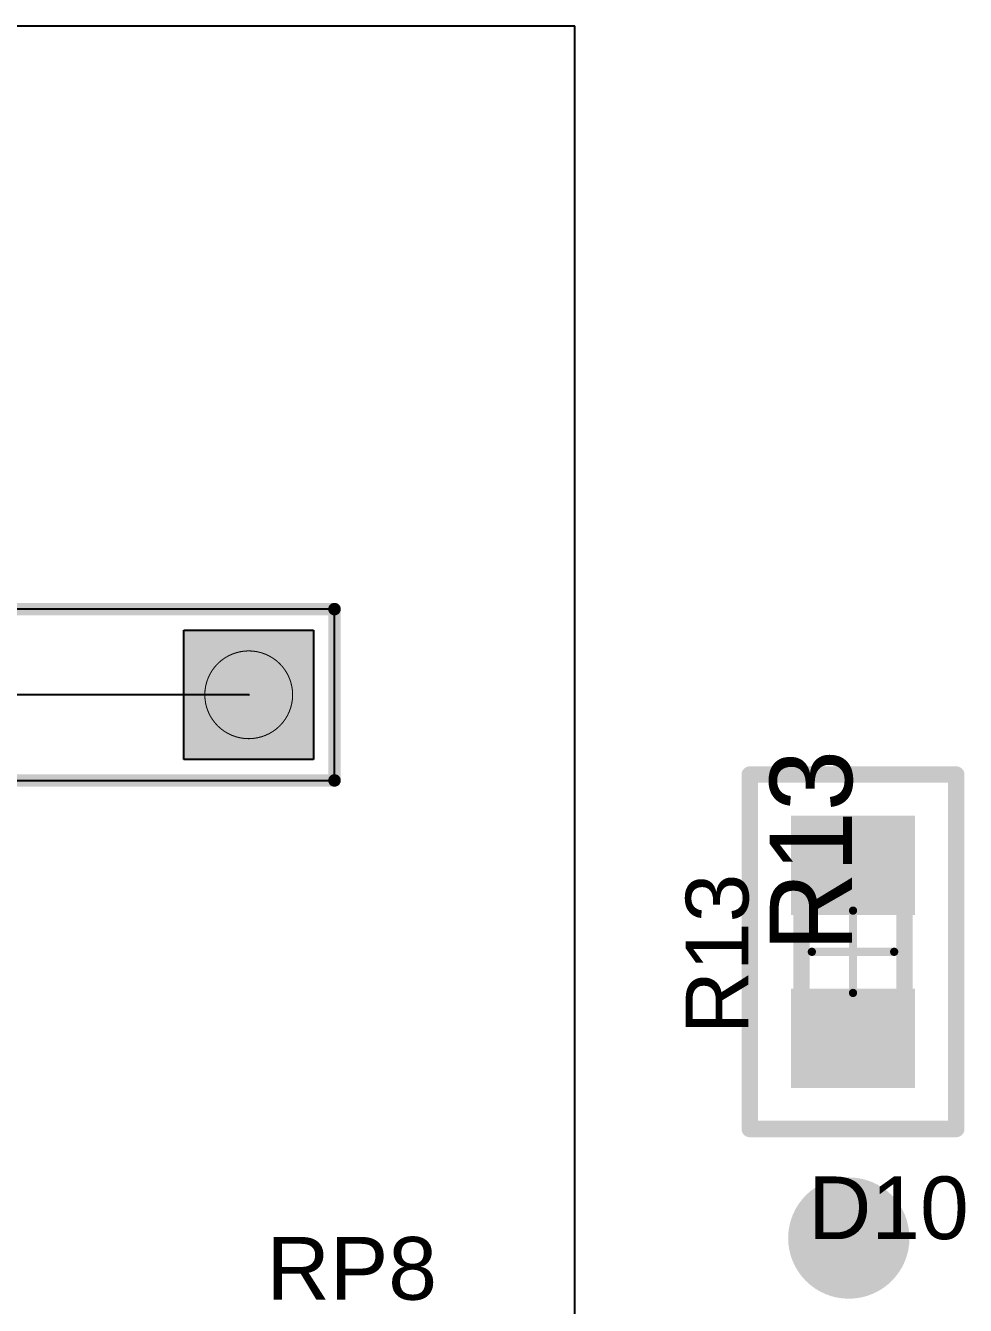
# Model space of a CAD drawing. Header units: millimetres. Extents: x 54 to 247, y 53 to 195.
# Drawn here: x 119.57 to 130.98, y 110.56 to 126.12 of the extents above; entities that cross this region are included whole.
import ezdxf

# ---------------------------------------------------------------- set-up
doc = ezdxf.new("R2010")
doc.units = ezdxf.units.MM
for name, color, linetype in [('BottomSolder', 6, 'Continuous'), ('Mechanical10', 56, 'Continuous'), ('Mechanical11', 56, 'Continuous'), ('Mechanical12', 56, 'Continuous'), ('Mechanical13', 56, 'Continuous'), ('Mechanical14', 56, 'Continuous'), ('Mechanical15', 56, 'Continuous'), ('Mechanical4', 56, 'Continuous'), ('Mechanical5', 56, 'Continuous'), ('Mechanical6', 56, 'Continuous'), ('Mechanical9', 56, 'Continuous'), ('PadHoleLayer', 156, 'Continuous'), ('TopOverlay', 2, 'Continuous'), ('TopPaste', 8, 'Continuous'), ('TopSolder', 216, 'Continuous'), ('ViaHoleLayer', 16, 'Continuous')]:
    doc.layers.add(name, color=color, linetype=linetype)
doc.styles.add('Arial', font='arial.ttf', dxfattribs={"height": 0.2})

# ---------------------------------------------------------------- blocks, each defined once
blk = doc.blocks.new('RES_TUM5_OHM_B_6')
at = {"layer": 'BottomSolder'}
blk.add_hatch(color=6, dxfattribs=at).paths.add_polyline_path([(-0.7874, 0.7874), (0.7874, 0.7874), (0.7874, -0.7874), (-0.7874, -0.7874)])
at = {"layer": 'PadHoleLayer'}
h = blk.add_hatch(color=156, dxfattribs=at)
edge = h.paths.add_edge_path()
edge.add_arc((0, 0), 0.5334, 0, 360)
at = {"layer": 'TopSolder'}
blk.add_hatch(color=216, dxfattribs=at).paths.add_polyline_path([(-0.7874, 0.7874), (0.7874, 0.7874), (0.7874, -0.7874), (-0.7874, -0.7874)])
at = {"layer": 'Mechanical13', "const_width": 0.0254}
blk.add_lwpolyline([(3.302, 0), (0, 0)], dxfattribs=at)
at = {"layer": 'Mechanical13', "const_width": 0.0127}
blk.add_lwpolyline([(-0.00635, 0, 1), (0.00635, 0, 1)], format="xyb", close=True, dxfattribs=at)
at = {"layer": 'Mechanical15'}
for p, q in [((3.048, 1.0414), (-1.0414, 1.0414)), ((-1.0414, 1.0414), (-1.0414, -1.0414)), ((-1.0414, -1.0414), (3.048, -1.0414))]:
    blk.add_line(p, q, dxfattribs=at)
at = {"layer": 'Mechanical15', "const_width": 0.1524}
for points in [[(-1.0414, 1.0414), (-1.0414, -1.0414)], [(3.048, 1.0414), (-1.0414, 1.0414)], [(3.048, -1.0414), (-1.0414, -1.0414)]]:
    blk.add_lwpolyline(points, dxfattribs=at)
at = {"layer": 'Mechanical15', "const_width": 0.0762}
for points in [[(-1.0795, 1.0414, 1), (-1.0033, 1.0414, 1)], [(-1.0795, 1.0414, 1), (-1.0033, 1.0414, 1)], [(-1.0795, -1.0414, 1), (-1.0033, -1.0414, 1)], [(-1.0795, -1.0414, 1), (-1.0033, -1.0414, 1)]]:
    blk.add_lwpolyline(points, format="xyb", close=True, dxfattribs=at)
at = {"layer": 'Mechanical4'}
for p, q in [((-3.9624, 8.128), (-3.9624, -8.128)), ((-3.9624, -8.128), (32.6644, -8.128))]:
    blk.add_line(p, q, dxfattribs=at)
blk = doc.blocks.new('V______CRCW0805__3_IPC_A_270')
at = {"layer": 'TopPaste'}
for points in [[(-1.654, 0.754), (-0.448, 0.754), (-0.448, -0.754), (-1.654, -0.754)], [(0.448, 0.754), (1.654, 0.754), (1.654, -0.754), (0.448, -0.754)]]:
    blk.add_hatch(color=8, dxfattribs=at).paths.add_polyline_path(points)
at = {"layer": 'TopSolder'}
for points in [[(-1.654, 0.754), (-0.448, 0.754), (-0.448, -0.754), (-1.654, -0.754)], [(0.448, 0.754), (1.654, 0.754), (1.654, -0.754), (0.448, -0.754)]]:
    blk.add_hatch(color=216, dxfattribs=at).paths.add_polyline_path(points)
at = {"layer": 'Mechanical10', "const_width": 0.2}
for points in [[(-2.154, 1.254), (2.154, 1.254)], [(-2.154, 1.254), (-2.154, -1.254)], [(2.154, 1.254), (2.154, -1.254)], [(-2.154, -1.254), (2.154, -1.254)]]:
    blk.add_lwpolyline(points, dxfattribs=at)
at = {"layer": 'Mechanical10', "const_width": 0.1}
for points in [[(-2.204, 1.254, 1), (-2.104, 1.254, 1)], [(-2.204, 1.254, 1), (-2.104, 1.254, 1)], [(2.104, 1.254, 1), (2.204, 1.254, 1)], [(2.104, 1.254, 1), (2.204, 1.254, 1)], [(-2.204, -1.254, 1), (-2.104, -1.254, 1)], [(-2.204, -1.254, 1), (-2.104, -1.254, 1)], [(2.104, -1.254, 1), (2.204, -1.254, 1)], [(2.104, -1.254, 1), (2.204, -1.254, 1)]]:
    blk.add_lwpolyline(points, format="xyb", close=True, dxfattribs=at)
at = {"layer": 'Mechanical12', "const_width": 0.2}
for points in [[(-1, 0.625), (1, 0.625)], [(-1, 0.625), (-1, -0.625)], [(1, 0.625), (1, -0.625)], [(-1, -0.625), (1, -0.625)]]:
    blk.add_lwpolyline(points, dxfattribs=at)
at = {"layer": 'Mechanical12', "const_width": 0.1}
for points in [[(-1.05, 0.625, 1), (-0.95, 0.625, 1)], [(-1.05, 0.625, 1), (-0.95, 0.625, 1)], [(0.95, 0.625, 1), (1.05, 0.625, 1)], [(0.95, 0.625, 1), (1.05, 0.625, 1)], [(-1.05, -0.625, 1), (-0.95, -0.625, 1)], [(-1.05, -0.625, 1), (-0.95, -0.625, 1)], [(0.95, -0.625, 1), (1.05, -0.625, 1)], [(0.95, -0.625, 1), (1.05, -0.625, 1)]]:
    blk.add_lwpolyline(points, format="xyb", close=True, dxfattribs=at)
at = {"layer": 'Mechanical15'}
for points, const_width in [([(-2.154, 1.254), (2.154, 1.254)], 0.2), ([(-2.154, 1.254), (-2.154, -1.254)], 0.2), ([(2.154, 1.254), (2.154, -1.254)], 0.2), ([(0, 0.5), (0, -0.5)], 0.1), ([(-0.5, 0), (0.5, 0)], 0.1), ([(-2.154, -1.254), (2.154, -1.254)], 0.2)]:
    blk.add_lwpolyline(points, dxfattribs=dict(at, const_width=const_width))
for points, const_width in [([(-2.204, 1.254, 1), (-2.104, 1.254, 1)], 0.1), ([(-2.204, 1.254, 1), (-2.104, 1.254, 1)], 0.1), ([(2.104, 1.254, 1), (2.204, 1.254, 1)], 0.1), ([(2.104, 1.254, 1), (2.204, 1.254, 1)], 0.1), ([(-0.025, 0.5, 1), (0.025, 0.5, 1)], 0.05), ([(-0.525, 0, 1), (-0.475, 0, 1)], 0.05), ([(0.475, 0, 1), (0.525, 0, 1)], 0.05), ([(-0.025, -0.5, 1), (0.025, -0.5, 1)], 0.05), ([(-2.204, -1.254, 1), (-2.104, -1.254, 1)], 0.1), ([(-2.204, -1.254, 1), (-2.104, -1.254, 1)], 0.1), ([(2.104, -1.254, 1), (2.204, -1.254, 1)], 0.1), ([(2.104, -1.254, 1), (2.204, -1.254, 1)], 0.1)]:
    blk.add_lwpolyline(points, format="xyb", close=True, dxfattribs=dict(at, const_width=const_width))
at = {"layer": 'TopOverlay', "const_width": 0.2}
for points in [[(-0.073, 0.625), (0.073, 0.625)], [(-0.073, -0.625), (0.073, -0.625)]]:
    blk.add_lwpolyline(points, dxfattribs=at)
at = {"layer": 'TopOverlay', "const_width": 0.1}
for points in [[(-0.123, 0.625, 1), (-0.023, 0.625, 1)], [(0.023, 0.625, 1), (0.123, 0.625, 1)], [(-0.123, -0.625, 1), (-0.023, -0.625, 1)], [(0.023, -0.625, 1), (0.123, -0.625, 1)]]:
    blk.add_lwpolyline(points, format="xyb", close=True, dxfattribs=at)
at = {"layer": 'Mechanical10'}
blk.add_text('R13', height=1, dxfattribs=at).set_placement((0, 0.011))

msp = doc.modelspace()

# ---------------------------------------------------------------- hatches: boundary and pattern name
at = {"layer": 'BottomSolder'}
h = msp.add_hatch(color=6, dxfattribs=at)
edge = h.paths.add_edge_path()
edge.add_arc((129.565, 111.379), 0.737, 0, 360)
at = {"layer": 'Mechanical4'}
h = msp.add_hatch(color=56, dxfattribs=at)
edge = h.paths.add_edge_path()
edge.add_arc((123.317, 119.024), 0.0381, 0, 360)
h = msp.add_hatch(color=56, dxfattribs=at)
edge = h.paths.add_edge_path()
edge.add_arc((123.317, 119.024), 0.0381, 0, 360)
h = msp.add_hatch(color=56, dxfattribs=at)
edge = h.paths.add_edge_path()
edge.add_arc((123.317, 116.942), 0.0381, 0, 360)
h = msp.add_hatch(color=56, dxfattribs=at)
edge = h.paths.add_edge_path()
edge.add_arc((123.317, 116.942), 0.0381, 0, 360)
at = {"layer": 'Mechanical5'}
h = msp.add_hatch(color=56, dxfattribs=at)
edge = h.paths.add_edge_path()
edge.add_arc((122.276, 117.983), 0.00635, 0, 360)
at = {"layer": 'PadHoleLayer'}
h = msp.add_hatch(color=156, dxfattribs=at)
edge = h.paths.add_edge_path()
edge.add_arc((123.317, 119.024), 0.0381, 0, 360)
h = msp.add_hatch(color=156, dxfattribs=at)
edge = h.paths.add_edge_path()
edge.add_arc((123.317, 119.024), 0.0381, 0, 360)
h = msp.add_hatch(color=156, dxfattribs=at)
edge = h.paths.add_edge_path()
edge.add_arc((122.276, 117.983), 0.00635, 0, 360)
h = msp.add_hatch(color=156, dxfattribs=at)
edge = h.paths.add_edge_path()
edge.add_arc((123.317, 116.942), 0.0381, 0, 360)
h = msp.add_hatch(color=156, dxfattribs=at)
edge = h.paths.add_edge_path()
edge.add_arc((123.317, 116.942), 0.0381, 0, 360)
at = {"layer": 'TopSolder'}
h = msp.add_hatch(color=216, dxfattribs=at)
edge = h.paths.add_edge_path()
edge.add_arc((129.565, 111.379), 0.737, 0, 360)
at = {"layer": 'ViaHoleLayer'}
h = msp.add_hatch(color=16, dxfattribs=at)
edge = h.paths.add_edge_path()
edge.add_arc((129.565, 111.379), 0.356, 0, 360)

# ---------------------------------------------------------------- linework, layer by layer
at = {"layer": 'Mechanical10'}
for p, q in [((121.488, 117.196), (121.488, 118.77)), ((121.488, 118.77), (123.063, 118.77)), ((123.063, 118.77), (123.063, 117.196)), ((123.063, 117.196), (121.488, 117.196))]:
    msp.add_line(p, q, dxfattribs=at)
at = {"layer": 'Mechanical11'}
for p, q in [((121.488, 117.196), (121.488, 118.77)), ((121.488, 118.77), (123.063, 118.77)), ((123.063, 118.77), (123.063, 117.196)), ((123.063, 117.196), (121.488, 117.196))]:
    msp.add_line(p, q, dxfattribs=at)
at = {"layer": 'Mechanical12'}
for points, const_width in [([(122.809, 117.983, 1), (121.742, 117.983, 1)], 0.0127), ([(121.739, 117.983, 1), (121.745, 117.983, 1)], 0.00635), ([(122.806, 117.983, 1), (122.812, 117.983, 1)], 0.00635)]:
    msp.add_lwpolyline(points, format="xyb", close=True, dxfattribs=dict(at, const_width=const_width))
at = {"layer": 'Mechanical4'}
for points, const_width in [([(119.228, 119.024), (123.317, 119.024)], 0.152), ([(119.228, 119.024), (123.317, 119.024)], 0.0127), ([(123.317, 116.942), (123.317, 119.024)], 0.152), ([(123.317, 116.942), (123.317, 119.024)], 0.0127), ([(119.228, 116.942), (123.317, 116.942)], 0.152), ([(119.228, 116.942), (123.317, 116.942)], 0.0127)]:
    msp.add_lwpolyline(points, dxfattribs=dict(at, const_width=const_width))
for points, const_width in [([(123.279, 119.024, 1), (123.355, 119.024, 1)], 0.0762), ([(123.279, 119.024, 1), (123.355, 119.024, 1)], 0.0762), ([(123.314, 119.024, 1), (123.32, 119.024, 1)], 0.00635), ([(123.314, 119.024, 1), (123.32, 119.024, 1)], 0.00635), ([(123.279, 116.942, 1), (123.355, 116.942, 1)], 0.0762), ([(123.279, 116.942, 1), (123.355, 116.942, 1)], 0.0762), ([(123.314, 116.942, 1), (123.32, 116.942, 1)], 0.00635), ([(123.314, 116.942, 1), (123.32, 116.942, 1)], 0.00635)]:
    msp.add_lwpolyline(points, format="xyb", close=True, dxfattribs=dict(at, const_width=const_width))
at = {"layer": 'Mechanical5', "const_width": 0.0254}
msp.add_lwpolyline([(118.974, 117.983), (122.276, 117.983)], dxfattribs=at)
at = {"layer": 'Mechanical5', "const_width": 0.0127}
msp.add_lwpolyline([(122.269, 117.983, 1), (122.282, 117.983, 1)], format="xyb", close=True, dxfattribs=at)
at = {"layer": 'Mechanical9', "const_width": 0.0127}
for points in [[(89.611, 126.111), (126.238, 126.111)], [(126.238, 109.855), (126.238, 126.111)]]:
    msp.add_lwpolyline(points, dxfattribs=at)
at = {"layer": 'Mechanical9', "const_width": 0.00635}
msp.add_lwpolyline([(126.235, 126.111, 1), (126.241, 126.111, 1)], format="xyb", close=True, dxfattribs=at)
msp.add_lwpolyline([(126.235, 126.111, 1), (126.241, 126.111, 1)], format="xyb", close=True, dxfattribs=at)

# ---------------------------------------------------------------- block references
for name, p, rotation in [('RES_TUM5_OHM_B_6', (122.276, 117.983), 180), ('V______CRCW0805__3_IPC_A_270', (129.616, 114.859), 90)]:
    msp.add_blockref(name, p, dxfattribs=dict(rotation=rotation))

# ---------------------------------------------------------------- texts
at = {"layer": 'Mechanical14', "style": 'Arial'}
msp.add_text('RP8', height=0.762, dxfattribs=at).set_placement((122.492, 110.63))
at = {"layer": 'Mechanical6', "style": 'Arial'}
msp.add_text('D10', height=0.762, dxfattribs=at).set_placement((129.07, 111.366))
at = {"layer": 'TopOverlay', "style": 'Arial'}
msp.add_text('R13', height=0.762, rotation=90, dxfattribs=at).set_placement((128.346, 113.856))

doc.saveas('drawing.dxf')
